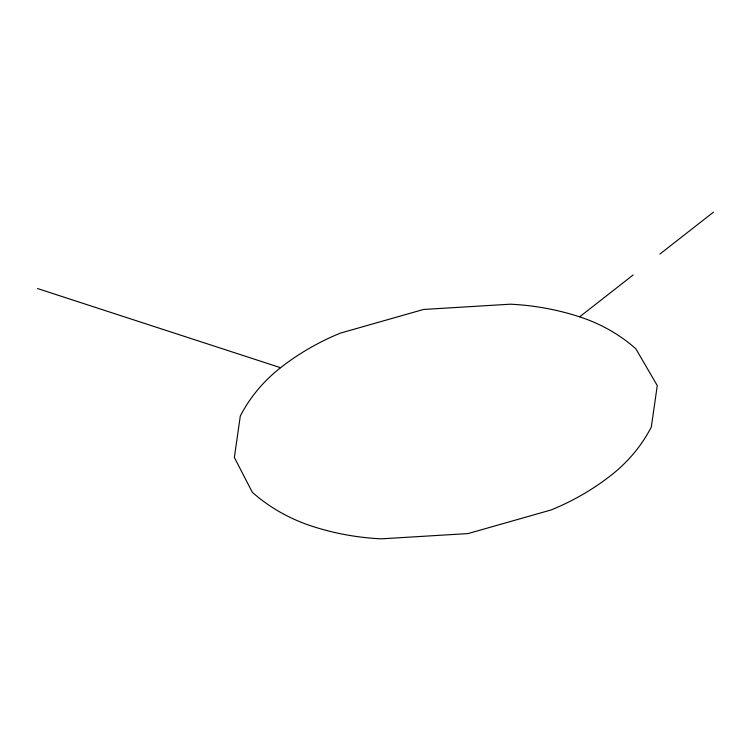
<?xml version="1.0" encoding="UTF-8"?>
<svg xmlns="http://www.w3.org/2000/svg" width="751" height="751" viewBox="0 0 751 751"><rect width="100%" height="100%" fill="white"/><g stroke="black" fill="none" stroke-linecap="round" stroke-linejoin="round"><path stroke-width="1.13" d="M579.631 316.838A156.828 144.032 -1.1 0 1 635.797 348.736L657.266 385.554L651.314 427.037A156.828 144.032 -1.1 0 1 611.042 475.327A245.615 225.582 -1.1 0 1 551.103 509.957L468.023 533.585L381.292 538.833A245.615 225.582 -1.1 0 1 311.994 526.198A166.515 152.941 -1.1 0 1 252.355 492.327L234.359 457.481L240.311 415.998A156.828 144.032 -1.1 0 1 280.583 367.708A245.615 225.582 -1.1 0 1 340.522 333.078L423.602 309.45L510.333 304.193A245.615 225.582 -1.1 0 1 579.631 316.838L633.159 274.969M659.922 254.035L713.45 212.167M37.55 288.553L280.583 367.708"/></g></svg>
